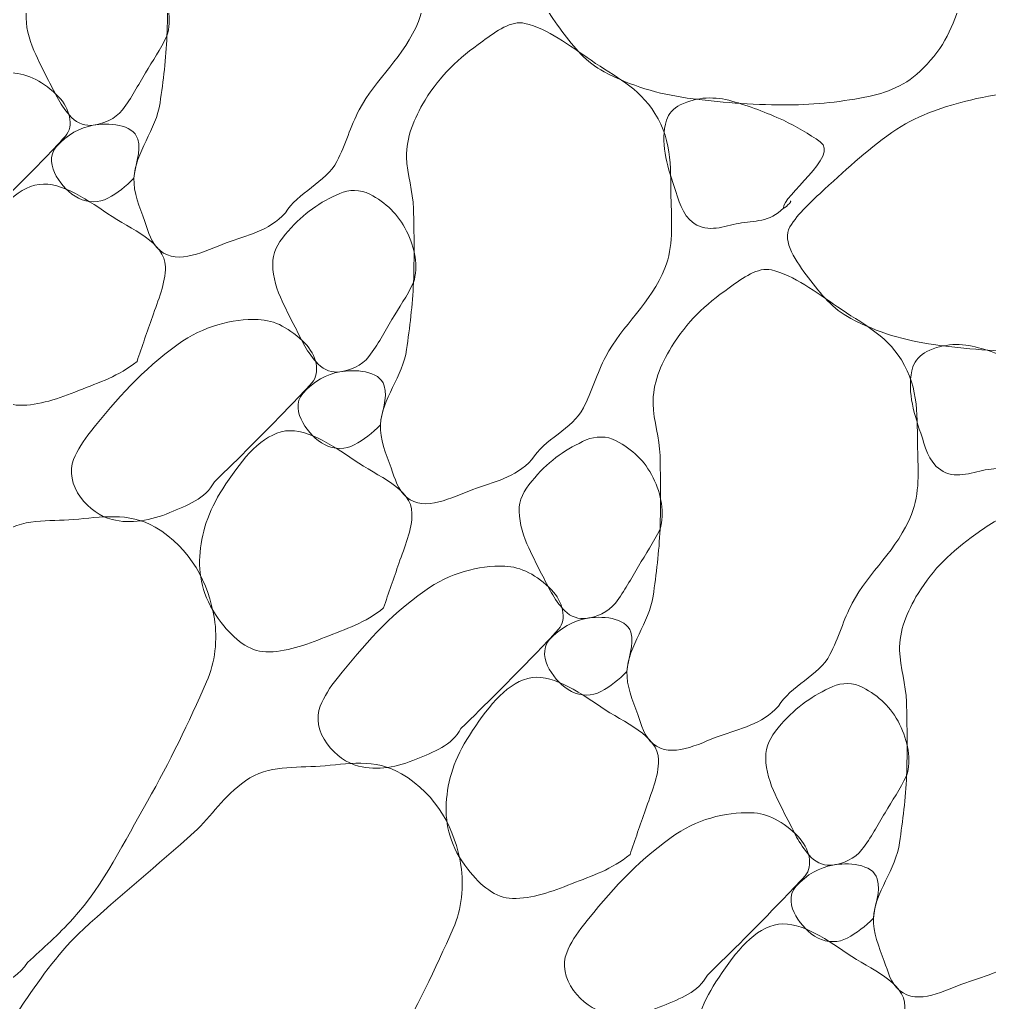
# Model space of a CAD drawing. Header units: feet. Extents: x 47819 to 50150, y 49272 to 50730.
# Drawn here: x 49399.372 to 49403.831, y 50331.522 to 50336.039 of the extents above; entities that cross this region are included whole.
import ezdxf

# ---------------------------------------------------------------- set-up
doc = ezdxf.new("R2010")
doc.units = ezdxf.units.FT
doc.header["$MEASUREMENT"] = 0
doc.layers.add('Level 30', color=1, linetype='Continuous', lineweight=0)

msp = doc.modelspace()

# ---------------------------------------------------------------- linework, layer by layer
at = {"layer": 'Level 30', "color": 1, "linetype": 'Continuous', "lineweight": 0}
for points, knots in [([(49400.5942, 50335.1504), (49400.5167, 50335.0657), (49400.4177, 50335.0476), (49400.3219, 50335.0125), (49400.2259, 50334.9773), (49400.1024, 50334.9075), (49400.0179, 50334.9772), (49399.9759, 50335.0117), (49399.9653, 50335.0625), (49399.9472, 50335.1115), (49399.9228, 50335.1774), (49399.8948, 50335.2446), (49399.8977, 50335.3095), (49399.9028, 50335.4261), (49400.0011, 50335.5354), (49400.0179, 50335.656), (49400.032, 50335.7576), (49400.0458, 50335.8606), (49400.0497, 50335.9636), (49400.054, 50336.0766), (49400.0525, 50336.19), (49400.0497, 50336.303), (49400.0477, 50336.3826), (49400.0195, 50336.461), (49400.0179, 50336.5399), (49400.016, 50336.6306), (49400.0508, 50336.7166), (49400.1027, 50336.8015), (49400.1745, 50336.9188), (49400.2542, 50336.9919), (49400.3679, 50337.0737), (49400.4309, 50337.1191), (49400.4999, 50337.17), (49400.5624, 50337.155), (49400.6655, 50337.1304), (49400.766, 50337.0545), (49400.8664, 50336.9853), (49400.9765, 50336.9095), (49401.0828, 50336.8633), (49401.1599, 50336.7414), (49401.2433, 50336.6093), (49401.2303, 50336.4714), (49401.2341, 50336.3348), (49401.2369, 50336.2338), (49401.245, 50336.1301), (49401.2058, 50336.0307), (49401.143, 50335.8716), (49401.0088, 50335.7659), (49400.9336, 50335.6242), (49400.8939, 50335.5494), (49400.8701, 50335.4621), (49400.8311, 50335.3873), (49400.7803, 50335.2902), (49400.6491, 50335.243), (49400.5942, 50335.1504)], [0, 0, 0, 0, 0.054316, 0.054316, 0.054316, 0.108799, 0.108799, 0.108799, 0.135821, 0.135821, 0.135821, 0.172146, 0.172146, 0.172146, 0.237422, 0.237422, 0.237422, 0.292461, 0.292461, 0.292461, 0.352873, 0.352873, 0.352873, 0.395413, 0.395413, 0.395413, 0.444368, 0.444368, 0.444368, 0.51201, 0.51201, 0.51201, 0.549525, 0.549525, 0.549525, 0.611502, 0.611502, 0.611502, 0.679424, 0.679424, 0.679424, 0.752988, 0.752988, 0.752988, 0.80734, 0.80734, 0.80734, 0.894432, 0.894432, 0.894432, 0.940374, 0.940374, 0.940374, 1, 1, 1, 1]), ([(49403.5273, 50335.8165), (49403.4505, 50335.7359), (49403.3582, 50335.7011), (49403.2585, 50335.6821), (49403.1337, 50335.6583), (49403.0089, 50335.6459), (49402.8838, 50335.6468), (49402.7366, 50335.6478), (49402.5891, 50335.658), (49402.4418, 50335.6786), (49402.3088, 50335.6972), (49402.1841, 50335.7334), (49402.06, 50335.7988), (49401.9763, 50335.8429), (49401.924, 50335.9091), (49401.8655, 50335.9862), (49401.8118, 50336.057), (49401.7414, 50336.1538), (49401.7807, 50336.2195), (49401.818, 50336.2818), (49401.8805, 50336.3383), (49401.9398, 50336.3928), (49402.0488, 50336.4928), (49402.148, 50336.5863), (49402.2721, 50336.6685), (49402.3771, 50336.7381), (49402.4921, 50336.773), (49402.6115, 50336.8029), (49402.7566, 50336.8392), (49402.9074, 50336.8465), (49403.0535, 50336.8347), (49403.2142, 50336.8218), (49403.3657, 50336.7792), (49403.5166, 50336.6827), (49403.6052, 50336.626), (49403.6628, 50336.5539), (49403.7005, 50336.4635), (49403.7452, 50336.3562), (49403.7348, 50336.232), (49403.7005, 50336.1241), (49403.6649, 50336.0119), (49403.6236, 50335.9099), (49403.5273, 50335.8165)], [0, 0, 0, 0, 0.060327, 0.060327, 0.060327, 0.135919, 0.135919, 0.135919, 0.224896, 0.224896, 0.224896, 0.305284, 0.305284, 0.305284, 0.359513, 0.359513, 0.359513, 0.409373, 0.409373, 0.409373, 0.456607, 0.456607, 0.456607, 0.543329, 0.543329, 0.543329, 0.616633, 0.616633, 0.616633, 0.70561, 0.70561, 0.70561, 0.803499, 0.803499, 0.803499, 0.860951, 0.860951, 0.860951, 0.929109, 0.929109, 0.929109, 1, 1, 1, 1]), ([(49400.0497, 50335.9636), (49400.0188, 50335.9013), (49399.9846, 50335.8502), (49399.9507, 50335.7939), (49399.9162, 50335.7365), (49399.8875, 50335.6802), (49399.8446, 50335.6242), (49399.8122, 50335.5816), (49399.7564, 50335.5597), (49399.7103, 50335.5534), (49399.6784, 50335.5491), (49399.6388, 50335.5602), (49399.6113, 50335.5888), (49399.559, 50335.6433), (49399.5367, 50335.699), (49399.5052, 50335.7585), (49399.4811, 50335.8041), (49399.459, 50335.849), (49399.4381, 50335.8964), (49399.4144, 50335.95), (49399.3987, 50336.0107), (49399.4027, 50336.0661), (49399.4062, 50336.1146), (49399.4364, 50336.1576), (49399.4734, 50336.2004), (49399.5449, 50336.2832), (49399.6212, 50336.3341), (49399.7103, 50336.3737), (49399.7522, 50336.3923), (49399.8056, 50336.3928), (49399.8482, 50336.3702), (49399.9223, 50336.3308), (49399.9794, 50336.2784), (49400.0179, 50336.2004), (49400.0562, 50336.1228), (49400.0726, 50336.0393), (49400.0497, 50335.9636)], [0, 0, 0, 0, 0.087607, 0.087607, 0.087607, 0.176844, 0.176844, 0.176844, 0.244543, 0.244543, 0.244543, 0.291416, 0.291416, 0.291416, 0.380653, 0.380653, 0.380653, 0.449046, 0.449046, 0.449046, 0.526343, 0.526343, 0.526343, 0.594042, 0.594042, 0.594042, 0.724902, 0.724902, 0.724902, 0.786407, 0.786407, 0.786407, 0.893424, 0.893424, 0.893424, 1, 1, 1, 1]), ([(49401.7277, 50334.0169), (49401.6502, 50333.9322), (49401.5512, 50333.9141), (49401.4554, 50333.879), (49401.3594, 50333.8438), (49401.2359, 50333.774), (49401.1514, 50333.8437), (49401.1094, 50333.8782), (49401.0988, 50333.929), (49401.0807, 50333.978), (49401.0563, 50334.0439), (49401.0283, 50334.1111), (49401.0312, 50334.176), (49401.0362, 50334.2926), (49401.1346, 50334.4019), (49401.1514, 50334.5225), (49401.1655, 50334.6241), (49401.1792, 50334.7271), (49401.1832, 50334.8301), (49401.1875, 50334.9431), (49401.186, 50335.0565), (49401.1832, 50335.1695), (49401.1812, 50335.2491), (49401.153, 50335.3275), (49401.1514, 50335.4064), (49401.1495, 50335.4971), (49401.1843, 50335.5831), (49401.2362, 50335.668), (49401.308, 50335.7853), (49401.3877, 50335.8584), (49401.5014, 50335.9402), (49401.5644, 50335.9856), (49401.6334, 50336.0365), (49401.6958, 50336.0215), (49401.799, 50335.9969), (49401.8995, 50335.9211), (49401.9999, 50335.8518), (49402.1099, 50335.776), (49402.2163, 50335.7298), (49402.2933, 50335.6079), (49402.3768, 50335.4758), (49402.3638, 50335.3379), (49402.3676, 50335.2013), (49402.3704, 50335.1003), (49402.3785, 50334.9966), (49402.3393, 50334.8972), (49402.2765, 50334.7381), (49402.1423, 50334.6324), (49402.0671, 50334.4907), (49402.0274, 50334.4159), (49402.0036, 50334.3286), (49401.9645, 50334.2538), (49401.9138, 50334.1567), (49401.7826, 50334.1095), (49401.7277, 50334.0169)], [0, 0, 0, 0, 0.054316, 0.054316, 0.054316, 0.108799, 0.108799, 0.108799, 0.135821, 0.135821, 0.135821, 0.172146, 0.172146, 0.172146, 0.237422, 0.237422, 0.237422, 0.292461, 0.292461, 0.292461, 0.352873, 0.352873, 0.352873, 0.395413, 0.395413, 0.395413, 0.444368, 0.444368, 0.444368, 0.51201, 0.51201, 0.51201, 0.549525, 0.549525, 0.549525, 0.611502, 0.611502, 0.611502, 0.679424, 0.679424, 0.679424, 0.752988, 0.752988, 0.752988, 0.80734, 0.80734, 0.80734, 0.894432, 0.894432, 0.894432, 0.940374, 0.940374, 0.940374, 1, 1, 1, 1]), ([(49399.134, 50335.0479), (49399.0936, 50334.9688), (49399.0081, 50334.9399), (49398.9289, 50334.9064), (49398.8441, 50334.8705), (49398.7488, 50334.8527), (49398.6638, 50334.8746), (49398.6072, 50334.8892), (49398.5596, 50334.9227), (49398.5188, 50334.9772), (49398.4784, 50335.0311), (49398.4657, 50335.0983), (49398.487, 50335.1504), (49398.505, 50335.1945), (49398.532, 50335.237), (49398.5648, 50335.2777), (49398.6899, 50335.4331), (49398.7984, 50335.5592), (49398.9678, 50335.6807), (49399.0822, 50335.7627), (49399.2151, 50335.798), (49399.3355, 50335.7939), (49399.4113, 50335.7912), (49399.4833, 50335.7527), (49399.5512, 50335.6843), (49399.6025, 50335.6324), (49399.6232, 50335.549), (49399.583, 50335.5039), (49399.5479, 50335.4645), (49399.5111, 50335.426), (49399.4734, 50335.3873), (49399.3603, 50335.2712), (49399.2471, 50335.1563), (49399.134, 50335.0479)], [0, 0, 0, 0, 0.081972, 0.081972, 0.081972, 0.169857, 0.169857, 0.169857, 0.228285, 0.228285, 0.228285, 0.286248, 0.286248, 0.286248, 0.335334, 0.335334, 0.335334, 0.522907, 0.522907, 0.522907, 0.649504, 0.649504, 0.649504, 0.729114, 0.729114, 0.729114, 0.789367, 0.789367, 0.789367, 0.842044, 0.842044, 0.842044, 1, 1, 1, 1]), ([(49404.6607, 50334.683), (49404.584, 50334.6025), (49404.4917, 50334.5677), (49404.392, 50334.5486), (49404.2672, 50334.5248), (49404.1424, 50334.5124), (49404.0173, 50334.5133), (49403.87, 50334.5143), (49403.7226, 50334.5245), (49403.5753, 50334.5451), (49403.4423, 50334.5637), (49403.3176, 50334.6), (49403.1935, 50334.6653), (49403.1098, 50334.7094), (49403.0575, 50334.7756), (49402.999, 50334.8527), (49402.9453, 50334.9236), (49402.8749, 50335.0203), (49402.9142, 50335.086), (49402.9514, 50335.1483), (49403.0139, 50335.2048), (49403.0733, 50335.2593), (49403.1822, 50335.3593), (49403.2815, 50335.4528), (49403.4056, 50335.5351), (49403.5106, 50335.6046), (49403.6256, 50335.6395), (49403.745, 50335.6694), (49403.8901, 50335.7057), (49404.0409, 50335.713), (49404.187, 50335.7012), (49404.3477, 50335.6883), (49404.4992, 50335.6457), (49404.6501, 50335.5492), (49404.7387, 50335.4925), (49404.7963, 50335.4204), (49404.834, 50335.33), (49404.8787, 50335.2227), (49404.8682, 50335.0985), (49404.834, 50334.9906), (49404.7984, 50334.8784), (49404.7571, 50334.7764), (49404.6607, 50334.683)], [0, 0, 0, 0, 0.060327, 0.060327, 0.060327, 0.135919, 0.135919, 0.135919, 0.224896, 0.224896, 0.224896, 0.305284, 0.305284, 0.305284, 0.359513, 0.359513, 0.359513, 0.409373, 0.409373, 0.409373, 0.456607, 0.456607, 0.456607, 0.543329, 0.543329, 0.543329, 0.616633, 0.616633, 0.616633, 0.70561, 0.70561, 0.70561, 0.803499, 0.803499, 0.803499, 0.860951, 0.860951, 0.860951, 0.929109, 0.929109, 0.929109, 1, 1, 1, 1]), ([(49402.8838, 50335.173), (49402.821, 50335.1056), (49402.7494, 50335.1158), (49402.6787, 50335.1023), (49402.6119, 50335.0895), (49402.5373, 50335.0578), (49402.4737, 50335.1023), (49402.4138, 50335.1442), (49402.4031, 50335.2097), (49402.3817, 50335.272), (49402.3479, 50335.3708), (49402.3163, 50335.4784), (49402.3464, 50335.5761), (49402.3557, 50335.6064), (49402.3791, 50335.6311), (49402.41, 50335.6468), (49402.4871, 50335.686), (49402.5718, 50335.6858), (49402.6469, 50335.6645), (49402.7268, 50335.6417), (49402.8051, 50335.6125), (49402.8838, 50335.5761), (49402.9449, 50335.5478), (49403.002, 50335.5122), (49403.0535, 50335.4771), (49403.1447, 50335.4148), (49402.8779, 50335.2264), (49402.8838, 50335.173), (49402.8845, 50335.1661), (49402.9286, 50335.2071), (49402.9156, 50335.2048)], [0, 0, 0, 0, 0.103475, 0.103475, 0.103475, 0.201297, 0.201297, 0.201297, 0.293367, 0.293367, 0.293367, 0.439391, 0.439391, 0.439391, 0.484772, 0.484772, 0.484772, 0.598088, 0.598088, 0.598088, 0.7187, 0.7187, 0.7187, 0.812423, 0.812423, 0.812423, 0.978533, 0.978533, 0.978533, 1, 1, 1, 1]), ([(49399.8977, 50335.3095), (49399.8596, 50335.2714), (49399.8217, 50335.2416), (49399.7775, 50335.2176), (49399.7382, 50335.1962), (49399.6849, 50335.1962), (49399.6431, 50335.2176), (49399.598, 50335.2406), (49399.5661, 50335.2776), (49399.5406, 50335.3201), (49399.5169, 50335.3595), (49399.5063, 50335.4156), (49399.5406, 50335.4544), (49399.5907, 50335.5112), (49399.651, 50335.5422), (49399.7103, 50335.5534), (49399.7751, 50335.5657), (49399.894, 50335.5608), (49399.9153, 50335.4898), (49399.9334, 50335.4299), (49399.9011, 50335.3698), (49399.8977, 50335.3095)], [0, 0, 0, 0, 0.13075, 0.13075, 0.13075, 0.246831, 0.246831, 0.246831, 0.372114, 0.372114, 0.372114, 0.488195, 0.488195, 0.488195, 0.657947, 0.657947, 0.657947, 0.84346, 0.84346, 0.84346, 1, 1, 1, 1]), ([(49399.9118, 50334.468), (49399.8278, 50334.3997), (49399.7383, 50334.3715), (49399.6431, 50334.3337), (49399.5543, 50334.2984), (49399.46, 50334.2639), (49399.3709, 50334.2665), (49399.2929, 50334.2688), (49399.2266, 50334.3233), (49399.1658, 50334.4009), (49399.0865, 50334.502), (49399.0613, 50334.6038), (49399.0668, 50334.7049), (49399.0725, 50334.8088), (49399.1053, 50334.9124), (49399.1729, 50335.016), (49399.2499, 50335.1342), (49399.334, 50335.2491), (49399.4416, 50335.2777), (49399.545, 50335.3052), (49399.6697, 50335.2201), (49399.7775, 50335.1469), (49399.8852, 50335.0736), (49400.0408, 50335.0168), (49400.0426, 50334.9029), (49400.0438, 50334.8278), (49400.0082, 50334.748), (49399.9825, 50334.6731), (49399.9591, 50334.6047), (49399.9345, 50334.5366), (49399.9118, 50334.468)], [0, 0, 0, 0, 0.099321, 0.099321, 0.099321, 0.192025, 0.192025, 0.192025, 0.273076, 0.273076, 0.273076, 0.378794, 0.378794, 0.378794, 0.48747, 0.48747, 0.48747, 0.61146, 0.61146, 0.61146, 0.73063, 0.73063, 0.73063, 0.849753, 0.849753, 0.849753, 0.928287, 0.928287, 0.928287, 1, 1, 1, 1]), ([(49401.1832, 50334.8301), (49401.1523, 50334.7678), (49401.1181, 50334.7167), (49401.0842, 50334.6604), (49401.0497, 50334.603), (49401.0209, 50334.5467), (49400.9781, 50334.4907), (49400.9457, 50334.4481), (49400.8899, 50334.4262), (49400.8438, 50334.42), (49400.8119, 50334.4156), (49400.7723, 50334.4267), (49400.7448, 50334.4553), (49400.6924, 50334.5098), (49400.6702, 50334.5655), (49400.6387, 50334.625), (49400.6146, 50334.6706), (49400.5925, 50334.7155), (49400.5715, 50334.7629), (49400.5479, 50334.8165), (49400.5322, 50334.8772), (49400.5362, 50334.9326), (49400.5397, 50334.9811), (49400.5699, 50335.0241), (49400.6069, 50335.067), (49400.6784, 50335.1497), (49400.7547, 50335.2006), (49400.8438, 50335.2402), (49400.8857, 50335.2588), (49400.9391, 50335.2593), (49400.9817, 50335.2367), (49401.0558, 50335.1973), (49401.1129, 50335.1449), (49401.1514, 50335.067), (49401.1897, 50334.9893), (49401.2061, 50334.9058), (49401.1832, 50334.8301)], [0, 0, 0, 0, 0.087607, 0.087607, 0.087607, 0.176844, 0.176844, 0.176844, 0.244543, 0.244543, 0.244543, 0.291416, 0.291416, 0.291416, 0.380653, 0.380653, 0.380653, 0.449046, 0.449046, 0.449046, 0.526343, 0.526343, 0.526343, 0.594042, 0.594042, 0.594042, 0.724902, 0.724902, 0.724902, 0.786407, 0.786407, 0.786407, 0.893424, 0.893424, 0.893424, 1, 1, 1, 1]), ([(49402.8612, 50332.8834), (49402.7837, 50332.7988), (49402.6846, 50332.7806), (49402.5889, 50332.7455), (49402.4929, 50332.7103), (49402.3694, 50332.6405), (49402.2849, 50332.7102), (49402.2429, 50332.7447), (49402.2323, 50332.7955), (49402.2142, 50332.8445), (49402.1898, 50332.9104), (49402.1618, 50332.9776), (49402.1647, 50333.0425), (49402.1697, 50333.1591), (49402.2681, 50333.2684), (49402.2849, 50333.389), (49402.299, 50333.4906), (49402.3127, 50333.5936), (49402.3167, 50333.6966), (49402.321, 50333.8096), (49402.3195, 50333.923), (49402.3167, 50334.036), (49402.3147, 50334.1156), (49402.2865, 50334.194), (49402.2849, 50334.2729), (49402.283, 50334.3636), (49402.3178, 50334.4496), (49402.3697, 50334.5345), (49402.4415, 50334.6518), (49402.5212, 50334.7249), (49402.6349, 50334.8067), (49402.6979, 50334.8521), (49402.7669, 50334.903), (49402.8293, 50334.8881), (49402.9325, 50334.8634), (49403.033, 50334.7876), (49403.1334, 50334.7183), (49403.2434, 50334.6425), (49403.3498, 50334.5963), (49403.4268, 50334.4744), (49403.5103, 50334.3423), (49403.4973, 50334.2045), (49403.5011, 50334.0678), (49403.5039, 50333.9669), (49403.512, 50333.8631), (49403.4728, 50333.7638), (49403.41, 50333.6046), (49403.2758, 50333.4989), (49403.2006, 50333.3572), (49403.1609, 50333.2824), (49403.1371, 50333.1951), (49403.098, 50333.1203), (49403.0473, 50333.0232), (49402.9161, 50332.976), (49402.8612, 50332.8834)], [0, 0, 0, 0, 0.054316, 0.054316, 0.054316, 0.108799, 0.108799, 0.108799, 0.135821, 0.135821, 0.135821, 0.172146, 0.172146, 0.172146, 0.237422, 0.237422, 0.237422, 0.292461, 0.292461, 0.292461, 0.352873, 0.352873, 0.352873, 0.395413, 0.395413, 0.395413, 0.444368, 0.444368, 0.444368, 0.51201, 0.51201, 0.51201, 0.549525, 0.549525, 0.549525, 0.611502, 0.611502, 0.611502, 0.679424, 0.679424, 0.679424, 0.752988, 0.752988, 0.752988, 0.80734, 0.80734, 0.80734, 0.894432, 0.894432, 0.894432, 0.940374, 0.940374, 0.940374, 1, 1, 1, 1]), ([(49400.2675, 50333.9144), (49400.2271, 50333.8353), (49400.1416, 50333.8064), (49400.0624, 50333.7729), (49399.9775, 50333.737), (49399.8823, 50333.7192), (49399.7973, 50333.7411), (49399.7407, 50333.7557), (49399.6931, 50333.7892), (49399.6523, 50333.8437), (49399.6119, 50333.8976), (49399.5992, 50333.9648), (49399.6205, 50334.0169), (49399.6385, 50334.061), (49399.6655, 50334.1035), (49399.6983, 50334.1442), (49399.8234, 50334.2996), (49399.9319, 50334.4257), (49400.1013, 50334.5472), (49400.2157, 50334.6292), (49400.3486, 50334.6645), (49400.469, 50334.6604), (49400.5448, 50334.6577), (49400.6168, 50334.6192), (49400.6847, 50334.5508), (49400.736, 50334.4989), (49400.7567, 50334.4155), (49400.7165, 50334.3705), (49400.6814, 50334.331), (49400.6446, 50334.2925), (49400.6069, 50334.2538), (49400.4938, 50334.1377), (49400.3806, 50334.0228), (49400.2675, 50333.9144)], [0, 0, 0, 0, 0.081972, 0.081972, 0.081972, 0.169857, 0.169857, 0.169857, 0.228285, 0.228285, 0.228285, 0.286248, 0.286248, 0.286248, 0.335334, 0.335334, 0.335334, 0.522907, 0.522907, 0.522907, 0.649504, 0.649504, 0.649504, 0.729114, 0.729114, 0.729114, 0.789367, 0.789367, 0.789367, 0.842044, 0.842044, 0.842044, 1, 1, 1, 1]), ([(49404.0173, 50334.0395), (49403.9545, 50333.9722), (49403.8829, 50333.9823), (49403.8122, 50333.9688), (49403.7454, 50333.9561), (49403.6708, 50333.9243), (49403.6072, 50333.9688), (49403.5473, 50334.0107), (49403.5366, 50334.0762), (49403.5152, 50334.1385), (49403.4814, 50334.2373), (49403.4497, 50334.3449), (49403.4799, 50334.4426), (49403.4892, 50334.4729), (49403.5126, 50334.4976), (49403.5435, 50334.5133), (49403.6206, 50334.5525), (49403.7053, 50334.5524), (49403.7804, 50334.531), (49403.8603, 50334.5082), (49403.9386, 50334.479), (49404.0173, 50334.4426), (49404.0784, 50334.4143), (49404.1355, 50334.3787), (49404.187, 50334.3436), (49404.2782, 50334.2813), (49404.0114, 50334.0929), (49404.0173, 50334.0395), (49404.018, 50334.0326), (49404.0621, 50334.0736), (49404.0491, 50334.0713)], [0, 0, 0, 0, 0.103475, 0.103475, 0.103475, 0.201297, 0.201297, 0.201297, 0.293367, 0.293367, 0.293367, 0.439391, 0.439391, 0.439391, 0.484772, 0.484772, 0.484772, 0.598088, 0.598088, 0.598088, 0.7187, 0.7187, 0.7187, 0.812423, 0.812423, 0.812423, 0.978533, 0.978533, 0.978533, 1, 1, 1, 1]), ([(49401.0312, 50334.176), (49400.9931, 50334.1379), (49400.9552, 50334.1082), (49400.911, 50334.0841), (49400.8717, 50334.0627), (49400.8184, 50334.0627), (49400.7766, 50334.0841), (49400.7315, 50334.1071), (49400.6996, 50334.1441), (49400.6741, 50334.1866), (49400.6504, 50334.226), (49400.6398, 50334.2821), (49400.6741, 50334.321), (49400.7242, 50334.3777), (49400.7845, 50334.4087), (49400.8438, 50334.42), (49400.9085, 50334.4322), (49401.0275, 50334.4273), (49401.0488, 50334.3563), (49401.0669, 50334.2964), (49401.0346, 50334.2363), (49401.0312, 50334.176)], [0, 0, 0, 0, 0.13075, 0.13075, 0.13075, 0.246831, 0.246831, 0.246831, 0.372114, 0.372114, 0.372114, 0.488195, 0.488195, 0.488195, 0.657947, 0.657947, 0.657947, 0.84346, 0.84346, 0.84346, 1, 1, 1, 1]), ([(49401.0453, 50333.3345), (49400.9613, 50333.2662), (49400.8718, 50333.238), (49400.7766, 50333.2002), (49400.6878, 50333.1649), (49400.5935, 50333.1304), (49400.5044, 50333.133), (49400.4264, 50333.1353), (49400.3601, 50333.1898), (49400.2993, 50333.2674), (49400.22, 50333.3685), (49400.1947, 50333.4704), (49400.2003, 50333.5714), (49400.206, 50333.6753), (49400.2388, 50333.779), (49400.3064, 50333.8825), (49400.3834, 50334.0007), (49400.4675, 50334.1156), (49400.5751, 50334.1442), (49400.6784, 50334.1717), (49400.8032, 50334.0866), (49400.911, 50334.0134), (49401.0187, 50333.9402), (49401.1743, 50333.8833), (49401.1761, 50333.7694), (49401.1773, 50333.6943), (49401.1417, 50333.6145), (49401.116, 50333.5396), (49401.0926, 50333.4712), (49401.068, 50333.4032), (49401.0453, 50333.3345)], [0, 0, 0, 0, 0.099321, 0.099321, 0.099321, 0.192025, 0.192025, 0.192025, 0.273076, 0.273076, 0.273076, 0.378794, 0.378794, 0.378794, 0.48747, 0.48747, 0.48747, 0.61146, 0.61146, 0.61146, 0.73063, 0.73063, 0.73063, 0.849753, 0.849753, 0.849753, 0.928287, 0.928287, 0.928287, 1, 1, 1, 1]), ([(49402.3167, 50333.6966), (49402.2858, 50333.6343), (49402.2516, 50333.5832), (49402.2177, 50333.5269), (49402.1832, 50333.4695), (49402.1544, 50333.4132), (49402.1116, 50333.3572), (49402.0791, 50333.3146), (49402.0234, 50333.2927), (49401.9773, 50333.2865), (49401.9453, 50333.2822), (49401.9058, 50333.2932), (49401.8783, 50333.3218), (49401.8259, 50333.3763), (49401.8037, 50333.432), (49401.7722, 50333.4915), (49401.7481, 50333.5371), (49401.726, 50333.582), (49401.705, 50333.6294), (49401.6814, 50333.683), (49401.6657, 50333.7437), (49401.6697, 50333.7991), (49401.6731, 50333.8476), (49401.7034, 50333.8907), (49401.7404, 50333.9335), (49401.8119, 50334.0162), (49401.8882, 50334.0671), (49401.9773, 50334.1067), (49402.0192, 50334.1253), (49402.0726, 50334.1258), (49402.1152, 50334.1032), (49402.1893, 50334.0638), (49402.2464, 50334.0114), (49402.2849, 50333.9335), (49402.3232, 50333.8558), (49402.3396, 50333.7723), (49402.3167, 50333.6966)], [0, 0, 0, 0, 0.087607, 0.087607, 0.087607, 0.176844, 0.176844, 0.176844, 0.244543, 0.244543, 0.244543, 0.291416, 0.291416, 0.291416, 0.380653, 0.380653, 0.380653, 0.449046, 0.449046, 0.449046, 0.526343, 0.526343, 0.526343, 0.594042, 0.594042, 0.594042, 0.724902, 0.724902, 0.724902, 0.786407, 0.786407, 0.786407, 0.893424, 0.893424, 0.893424, 1, 1, 1, 1]), ([(49399.4084, 50331.7047), (49399.3338, 50331.5971), (49399.2163, 50331.5789), (49399.1078, 50331.5597), (49398.9531, 50331.5323), (49398.7884, 50331.5331), (49398.6341, 50331.6021), (49398.4292, 50331.6938), (49398.2509, 50331.8269), (49398.1568, 50332.0158), (49398.0602, 50332.2096), (49398.1354, 50332.476), (49398.2593, 50332.6557), (49398.342, 50332.7756), (49398.4246, 50332.8935), (49398.5315, 50332.9916), (49398.6988, 50333.1451), (49398.8741, 50333.2865), (49399.0407, 50333.4371), (49399.1231, 50333.5116), (49399.1753, 50333.6033), (49399.2775, 50333.674), (49399.3842, 50333.7476), (49399.5055, 50333.7324), (49399.6205, 50333.7411), (49399.7443, 50333.7506), (49399.8715, 50333.7785), (49399.9953, 50333.7058), (49400.16, 50333.6089), (49400.2414, 50333.4479), (49400.2675, 50333.285), (49400.2827, 50333.1901), (49400.2717, 50333.0847), (49400.2321, 50332.9951), (49400.1493, 50332.8075), (49400.0624, 50332.6257), (49399.9599, 50332.4471), (49399.8526, 50332.2602), (49399.761, 50332.0666), (49399.617, 50331.9062), (49399.5517, 50331.8335), (49399.4797, 50331.7703), (49399.4084, 50331.7047)], [0, 0, 0, 0, 0.050597, 0.050597, 0.050597, 0.122728, 0.122728, 0.122728, 0.218507, 0.218507, 0.218507, 0.316787, 0.316787, 0.316787, 0.38235, 0.38235, 0.38235, 0.484937, 0.484937, 0.484937, 0.535738, 0.535738, 0.535738, 0.588733, 0.588733, 0.588733, 0.645816, 0.645816, 0.645816, 0.721809, 0.721809, 0.721809, 0.766098, 0.766098, 0.766098, 0.85889, 0.85889, 0.85889, 0.956017, 0.956017, 0.956017, 1, 1, 1, 1]), ([(49403.9946, 50331.7499), (49403.9172, 50331.6653), (49403.8181, 50331.6471), (49403.7224, 50331.612), (49403.6264, 50331.5768), (49403.5029, 50331.507), (49403.4184, 50331.5767), (49403.3764, 50331.6112), (49403.3658, 50331.662), (49403.3476, 50331.711), (49403.3233, 50331.7769), (49403.2953, 50331.8441), (49403.2981, 50331.909), (49403.3032, 50332.0257), (49403.4016, 50332.135), (49403.4184, 50332.2555), (49403.4325, 50332.3571), (49403.4462, 50332.4601), (49403.4502, 50332.5631), (49403.4545, 50332.6761), (49403.453, 50332.7895), (49403.4502, 50332.9025), (49403.4482, 50332.9821), (49403.42, 50333.0605), (49403.4184, 50333.1394), (49403.4165, 50333.2301), (49403.4513, 50333.3161), (49403.5032, 50333.401), (49403.575, 50333.5183), (49403.6547, 50333.5914), (49403.7684, 50333.6732), (49403.8314, 50333.7187), (49403.9004, 50333.7695), (49403.9628, 50333.7546), (49404.066, 50333.7299), (49404.1665, 50333.6541), (49404.2669, 50333.5849), (49404.3769, 50333.509), (49404.4833, 50333.4628), (49404.5603, 50333.3409), (49404.6438, 50333.2088), (49404.6308, 50333.071), (49404.6346, 50332.9343), (49404.6374, 50332.8334), (49404.6455, 50332.7296), (49404.6063, 50332.6303), (49404.5435, 50332.4711), (49404.4092, 50332.3654), (49404.3341, 50332.2237), (49404.2944, 50332.1489), (49404.2706, 50332.0616), (49404.2315, 50331.9868), (49404.1808, 50331.8897), (49404.0495, 50331.8426), (49403.9946, 50331.7499)], [0, 0, 0, 0, 0.054316, 0.054316, 0.054316, 0.108799, 0.108799, 0.108799, 0.135821, 0.135821, 0.135821, 0.172146, 0.172146, 0.172146, 0.237422, 0.237422, 0.237422, 0.292461, 0.292461, 0.292461, 0.352873, 0.352873, 0.352873, 0.395413, 0.395413, 0.395413, 0.444368, 0.444368, 0.444368, 0.51201, 0.51201, 0.51201, 0.549525, 0.549525, 0.549525, 0.611502, 0.611502, 0.611502, 0.679424, 0.679424, 0.679424, 0.752988, 0.752988, 0.752988, 0.80734, 0.80734, 0.80734, 0.894432, 0.894432, 0.894432, 0.940374, 0.940374, 0.940374, 1, 1, 1, 1]), ([(49401.401, 50332.7809), (49401.3606, 50332.7019), (49401.2751, 50332.6729), (49401.1959, 50332.6395), (49401.111, 50332.6036), (49401.0158, 50332.5857), (49400.9308, 50332.6076), (49400.8742, 50332.6222), (49400.8266, 50332.6557), (49400.7858, 50332.7102), (49400.7454, 50332.7642), (49400.7327, 50332.8313), (49400.754, 50332.8834), (49400.772, 50332.9275), (49400.799, 50332.97), (49400.8318, 50333.0107), (49400.9569, 50333.1662), (49401.0654, 50333.2922), (49401.2348, 50333.4137), (49401.3492, 50333.4957), (49401.4821, 50333.531), (49401.6025, 50333.5269), (49401.6782, 50333.5243), (49401.7503, 50333.4857), (49401.8182, 50333.4173), (49401.8695, 50333.3654), (49401.8902, 50333.2821), (49401.85, 50333.237), (49401.8148, 50333.1975), (49401.7781, 50333.159), (49401.7404, 50333.1203), (49401.6273, 50333.0042), (49401.5141, 50332.8893), (49401.401, 50332.7809)], [0, 0, 0, 0, 0.081972, 0.081972, 0.081972, 0.169857, 0.169857, 0.169857, 0.228285, 0.228285, 0.228285, 0.286248, 0.286248, 0.286248, 0.335334, 0.335334, 0.335334, 0.522907, 0.522907, 0.522907, 0.649504, 0.649504, 0.649504, 0.729114, 0.729114, 0.729114, 0.789367, 0.789367, 0.789367, 0.842044, 0.842044, 0.842044, 1, 1, 1, 1]), ([(49402.1647, 50333.0425), (49402.1266, 50333.0044), (49402.0887, 50332.9747), (49402.0444, 50332.9506), (49402.0052, 50332.9292), (49401.9519, 50332.9292), (49401.9101, 50332.9506), (49401.865, 50332.9736), (49401.8331, 50333.0106), (49401.8076, 50333.0531), (49401.7839, 50333.0925), (49401.7733, 50333.1486), (49401.8076, 50333.1875), (49401.8577, 50333.2442), (49401.918, 50333.2752), (49401.9773, 50333.2865), (49402.042, 50333.2987), (49402.161, 50333.2938), (49402.1823, 50333.2228), (49402.2004, 50333.1629), (49402.1681, 50333.1028), (49402.1647, 50333.0425)], [0, 0, 0, 0, 0.13075, 0.13075, 0.13075, 0.246831, 0.246831, 0.246831, 0.372114, 0.372114, 0.372114, 0.488195, 0.488195, 0.488195, 0.657947, 0.657947, 0.657947, 0.84346, 0.84346, 0.84346, 1, 1, 1, 1]), ([(49402.1788, 50332.201), (49402.0948, 50332.1327), (49402.0053, 50332.1045), (49401.9101, 50332.0667), (49401.8213, 50332.0314), (49401.727, 50331.9969), (49401.6379, 50331.9995), (49401.5599, 50332.0018), (49401.4936, 50332.0564), (49401.4328, 50332.1339), (49401.3535, 50332.235), (49401.3282, 50332.3369), (49401.3338, 50332.4379), (49401.3395, 50332.5418), (49401.3723, 50332.6455), (49401.4399, 50332.7491), (49401.5169, 50332.8673), (49401.601, 50332.9821), (49401.7086, 50333.0107), (49401.8119, 50333.0382), (49401.9367, 50332.9531), (49402.0444, 50332.8799), (49402.1522, 50332.8067), (49402.3078, 50332.7498), (49402.3096, 50332.6359), (49402.3108, 50332.5608), (49402.2752, 50332.481), (49402.2495, 50332.4061), (49402.2261, 50332.3377), (49402.2015, 50332.2697), (49402.1788, 50332.201)], [0, 0, 0, 0, 0.099321, 0.099321, 0.099321, 0.192025, 0.192025, 0.192025, 0.273076, 0.273076, 0.273076, 0.378794, 0.378794, 0.378794, 0.48747, 0.48747, 0.48747, 0.61146, 0.61146, 0.61146, 0.73063, 0.73063, 0.73063, 0.849753, 0.849753, 0.849753, 0.928287, 0.928287, 0.928287, 1, 1, 1, 1]), ([(49403.4502, 50332.5631), (49403.4193, 50332.5009), (49403.3851, 50332.4497), (49403.3512, 50332.3934), (49403.3167, 50332.336), (49403.2879, 50332.2798), (49403.2451, 50332.2237), (49403.2126, 50332.1811), (49403.1569, 50332.1592), (49403.1108, 50332.153), (49403.0788, 50332.1487), (49403.0393, 50332.1597), (49403.0118, 50332.1883), (49402.9594, 50332.2428), (49402.9371, 50332.2985), (49402.9057, 50332.358), (49402.8816, 50332.4036), (49402.8595, 50332.4485), (49402.8385, 50332.4959), (49402.8149, 50332.5495), (49402.7992, 50332.6102), (49402.8032, 50332.6656), (49402.8066, 50332.7141), (49402.8369, 50332.7572), (49402.8739, 50332.8), (49402.9454, 50332.8827), (49403.0217, 50332.9336), (49403.1108, 50332.9732), (49403.1526, 50332.9918), (49403.2061, 50332.9923), (49403.2487, 50332.9697), (49403.3227, 50332.9303), (49403.3799, 50332.8779), (49403.4184, 50332.8), (49403.4567, 50332.7223), (49403.4731, 50332.6388), (49403.4502, 50332.5631)], [0, 0, 0, 0, 0.087607, 0.087607, 0.087607, 0.176844, 0.176844, 0.176844, 0.244543, 0.244543, 0.244543, 0.291416, 0.291416, 0.291416, 0.380653, 0.380653, 0.380653, 0.449046, 0.449046, 0.449046, 0.526343, 0.526343, 0.526343, 0.594042, 0.594042, 0.594042, 0.724902, 0.724902, 0.724902, 0.786407, 0.786407, 0.786407, 0.893425, 0.893425, 0.893425, 1, 1, 1, 1]), ([(49400.5418, 50330.5712), (49400.4673, 50330.4636), (49400.3498, 50330.4454), (49400.2413, 50330.4262), (49400.0866, 50330.3988), (49399.9219, 50330.3996), (49399.7676, 50330.4686), (49399.5626, 50330.5603), (49399.3844, 50330.6934), (49399.2903, 50330.8823), (49399.1937, 50331.0761), (49399.2688, 50331.3425), (49399.3928, 50331.5222), (49399.4755, 50331.6422), (49399.5581, 50331.76), (49399.665, 50331.8581), (49399.8323, 50332.0116), (49400.0076, 50332.153), (49400.1742, 50332.3036), (49400.2566, 50332.3781), (49400.3087, 50332.4698), (49400.411, 50332.5405), (49400.5177, 50332.6141), (49400.639, 50332.5989), (49400.754, 50332.6076), (49400.8778, 50332.6171), (49401.005, 50332.645), (49401.1287, 50332.5723), (49401.2935, 50332.4754), (49401.3749, 50332.3144), (49401.401, 50332.1516), (49401.4162, 50332.0566), (49401.4052, 50331.9512), (49401.3656, 50331.8616), (49401.2828, 50331.674), (49401.1959, 50331.4922), (49401.0934, 50331.3136), (49400.9861, 50331.1267), (49400.8945, 50330.9331), (49400.7504, 50330.7727), (49400.6852, 50330.7), (49400.6132, 50330.6368), (49400.5418, 50330.5712)], [0, 0, 0, 0, 0.050597, 0.050597, 0.050597, 0.122728, 0.122728, 0.122728, 0.218507, 0.218507, 0.218507, 0.316787, 0.316787, 0.316787, 0.38235, 0.38235, 0.38235, 0.484937, 0.484937, 0.484937, 0.535738, 0.535738, 0.535738, 0.588733, 0.588733, 0.588733, 0.645816, 0.645816, 0.645816, 0.721809, 0.721809, 0.721809, 0.766098, 0.766098, 0.766098, 0.85889, 0.85889, 0.85889, 0.956017, 0.956017, 0.956017, 1, 1, 1, 1]), ([(49402.5345, 50331.6474), (49402.4941, 50331.5684), (49402.4086, 50331.5394), (49402.3294, 50331.506), (49402.2445, 50331.4701), (49402.1493, 50331.4522), (49402.0642, 50331.4741), (49402.0077, 50331.4887), (49401.9601, 50331.5222), (49401.9193, 50331.5767), (49401.8789, 50331.6307), (49401.8662, 50331.6978), (49401.8875, 50331.7499), (49401.9055, 50331.7941), (49401.9325, 50331.8365), (49401.9653, 50331.8772), (49402.0904, 50332.0327), (49402.1989, 50332.1587), (49402.3683, 50332.2802), (49402.4827, 50332.3623), (49402.6156, 50332.3976), (49402.736, 50332.3934), (49402.8117, 50332.3908), (49402.8838, 50332.3523), (49402.9517, 50332.2838), (49403.003, 50332.232), (49403.0237, 50332.1486), (49402.9835, 50332.1035), (49402.9483, 50332.064), (49402.9116, 50332.0255), (49402.8739, 50331.9868), (49402.7607, 50331.8707), (49402.6476, 50331.7559), (49402.5345, 50331.6474)], [0, 0, 0, 0, 0.081972, 0.081972, 0.081972, 0.169857, 0.169857, 0.169857, 0.228285, 0.228285, 0.228285, 0.286248, 0.286248, 0.286248, 0.335334, 0.335334, 0.335334, 0.522907, 0.522907, 0.522907, 0.649504, 0.649504, 0.649504, 0.729114, 0.729114, 0.729114, 0.789367, 0.789367, 0.789367, 0.842044, 0.842044, 0.842044, 1, 1, 1, 1]), ([(49403.2981, 50331.909), (49403.2601, 50331.8709), (49403.2221, 50331.8412), (49403.1779, 50331.8171), (49403.1387, 50331.7957), (49403.0854, 50331.7957), (49403.0436, 50331.8171), (49402.9984, 50331.8401), (49402.9666, 50331.8771), (49402.9411, 50331.9196), (49402.9174, 50331.959), (49402.9068, 50332.0151), (49402.9411, 50332.054), (49402.9912, 50332.1108), (49403.0515, 50332.1417), (49403.1108, 50332.153), (49403.1755, 50332.1652), (49403.2945, 50332.1603), (49403.3158, 50332.0893), (49403.3338, 50332.0294), (49403.3016, 50331.9693), (49403.2981, 50331.909)], [0, 0, 0, 0, 0.13075, 0.13075, 0.13075, 0.246831, 0.246831, 0.246831, 0.372114, 0.372114, 0.372114, 0.488195, 0.488195, 0.488195, 0.657947, 0.657947, 0.657947, 0.84346, 0.84346, 0.84346, 1, 1, 1, 1]), ([(49403.3123, 50331.0676), (49403.2283, 50330.9993), (49403.1387, 50330.971), (49403.0436, 50330.9332), (49402.9548, 50330.898), (49402.8605, 50330.8634), (49402.7714, 50330.866), (49402.6934, 50330.8683), (49402.6271, 50330.9229), (49402.5663, 50331.0004), (49402.487, 50331.1015), (49402.4617, 50331.2034), (49402.4673, 50331.3044), (49402.473, 50331.4083), (49402.5058, 50331.512), (49402.5734, 50331.6156), (49402.6504, 50331.7338), (49402.7345, 50331.8486), (49402.8421, 50331.8772), (49402.9454, 50331.9047), (49403.0702, 50331.8196), (49403.1779, 50331.7464), (49403.2856, 50331.6732), (49403.4413, 50331.6163), (49403.4431, 50331.5024), (49403.4443, 50331.4273), (49403.4086, 50331.3475), (49403.383, 50331.2726), (49403.3596, 50331.2042), (49403.335, 50331.1362), (49403.3123, 50331.0676)], [0, 0, 0, 0, 0.099321, 0.099321, 0.099321, 0.192025, 0.192025, 0.192025, 0.273076, 0.273076, 0.273076, 0.378794, 0.378794, 0.378794, 0.48747, 0.48747, 0.48747, 0.61146, 0.61146, 0.61146, 0.73063, 0.73063, 0.73063, 0.849753, 0.849753, 0.849753, 0.928287, 0.928287, 0.928287, 1, 1, 1, 1])]:
    msp.add_open_spline(points, degree=3, knots=knots, dxfattribs=at)

doc.saveas('drawing.dxf')
